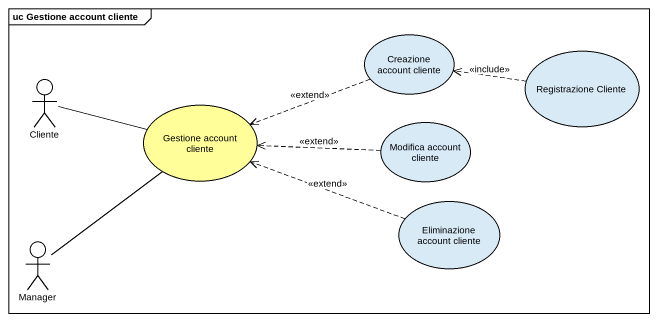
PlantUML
@startuml
mainframe uc Gestione account cliente
usecase "Creazione account cliente" as Creazione_account_cliente
actor Cliente
usecase "Registrazione Cliente" as Registrazione_Cliente
usecase "Gestione account cliente" as Gestione_account_cliente #FFFE99
usecase "Modifica account cliente" as Modifica_account_cliente
usecase "Eliminazione account cliente" as Eliminazione_account_cliente
actor Manager
Creazione_account_cliente .left.> Gestione_account_cliente : <<extend>>
Cliente -right- Gestione_account_cliente
Registrazione_Cliente .left.> Creazione_account_cliente : <<include>>
Modifica_account_cliente .left.> Gestione_account_cliente : <<extend>>
Eliminazione_account_cliente .left.> Gestione_account_cliente : <<extend>>
Manager -up- Gestione_account_cliente
@enduml
